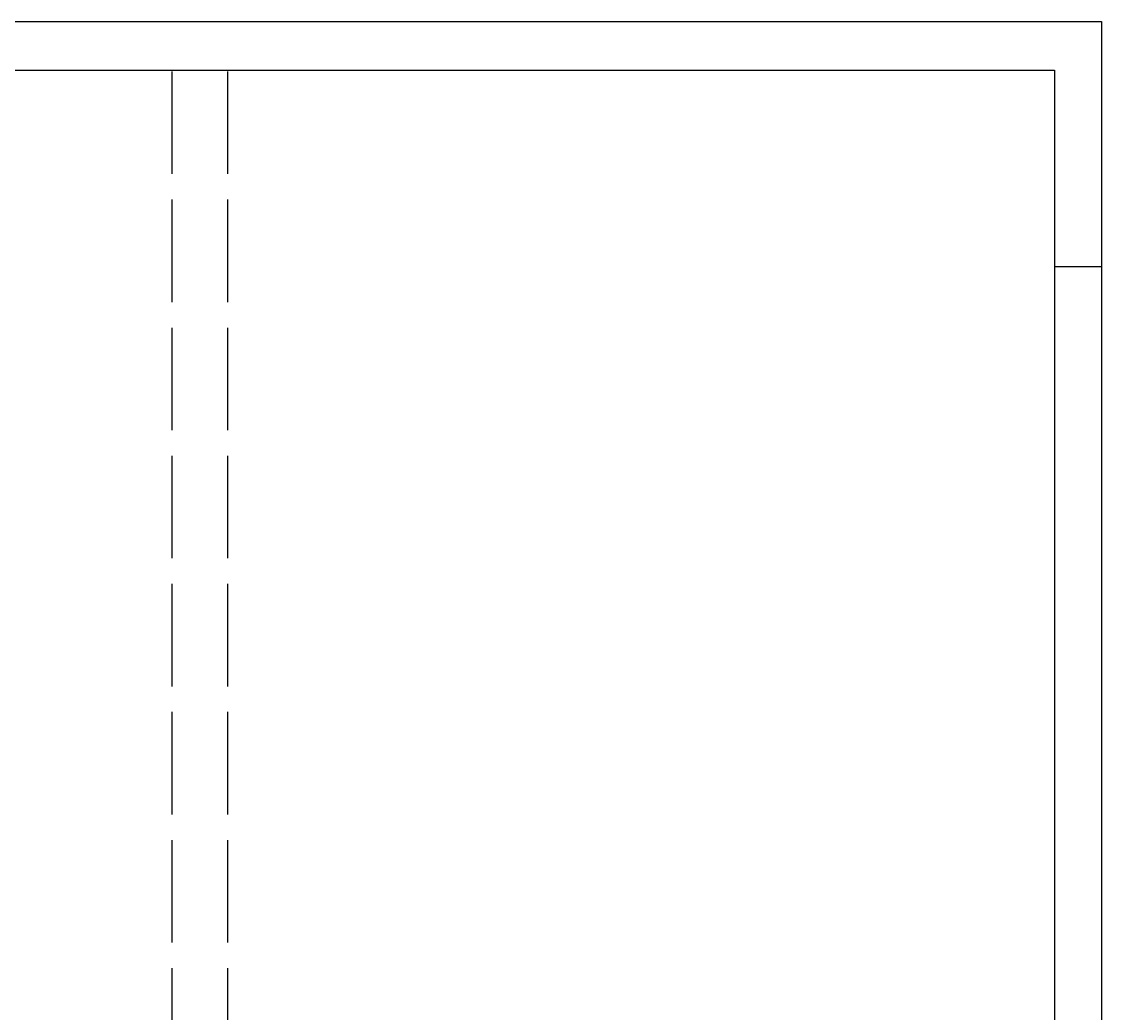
# Model space of a CAD drawing. Header units: inches. Extents: x 678 to 1095, y 267 to 747.
# Drawn here: x 968.4 to 1094.8, y 631.1 to 747.2 of the extents above; entities that cross this region are included whole.
import ezdxf

# ---------------------------------------------------------------- set-up
doc = ezdxf.new("R2010")
doc.units = ezdxf.units.IN
doc.header["$MEASUREMENT"] = 0
doc.linetypes.add('ACAD_ISO02W100', pattern=[15, 12, -3])
doc.layers.add('A101-Floorplan-1st-floor', color=7, linetype='Continuous', lineweight=9)

msp = doc.modelspace()

# ---------------------------------------------------------------- linework, layer by layer
at = {"layer": 'A101-Floorplan-1st-floor', "lineweight": -3}
for p, q in [((841.376, 747.2321), (1094.8081, 747.2321)), ((1094.8081, 747.2321), (1094.8081, 513.8883)), ((1089.3081, 718.5446), (1094.8081, 718.5446))]:
    msp.add_line(p, q, dxfattribs=at)
at = {"layer": 'A101-Floorplan-1st-floor', "linetype": 'ACAD_ISO02W100', "lineweight": -3}
for p, q in [((986.001, 519.3883), (986.001, 741.5446)), ((992.501, 519.3883), (992.501, 741.5446))]:
    msp.add_line(p, q, dxfattribs=at)
at = {"layer": 'A101-Floorplan-1st-floor', "lineweight": -3}
msp.add_lwpolyline([(984.876, 521.2946), (984.876, 484.5376), (846.126, 484.5376), (846.126, 741.5446), (1089.3081, 741.5446), (1089.3081, 519.3883), (984.876, 519.3883)], dxfattribs=at)

doc.saveas('drawing.dxf')
